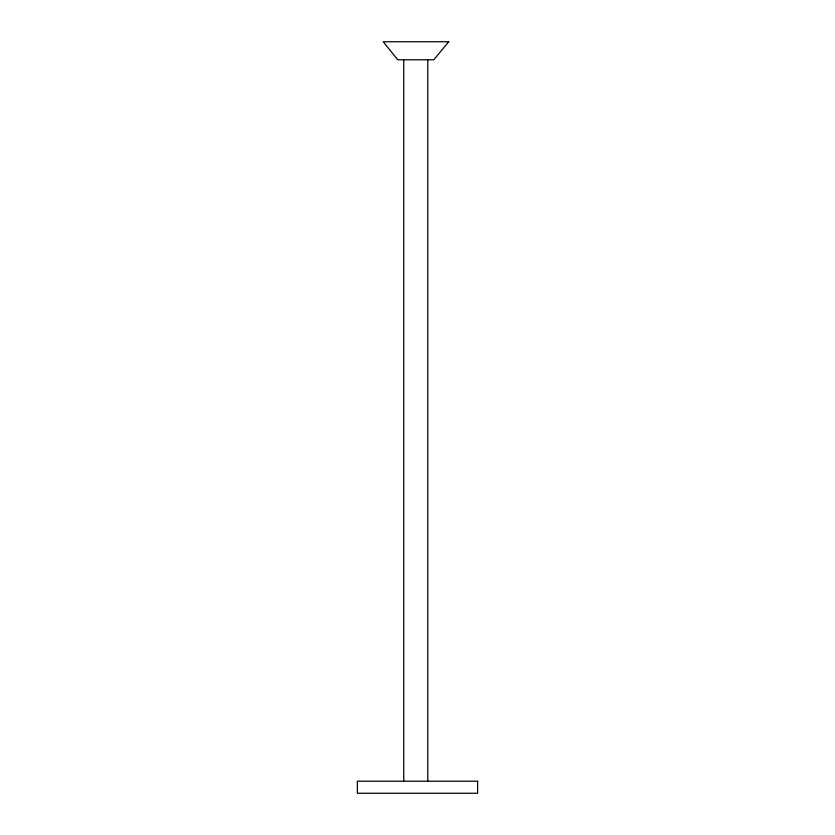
<?xml version="1.0" encoding="UTF-8"?>
<svg xmlns="http://www.w3.org/2000/svg" width="835" height="835" viewBox="0 0 835 835"><rect width="100%" height="100%" fill="white"/><g stroke="black" fill="none" stroke-linecap="round" stroke-linejoin="round"><path stroke-width="1.25" d="M427.781 59.786L427.781 781.226M403.733 59.786L403.733 781.226M448.771 41.75L433.793 59.786L397.721 59.786L383.223 41.75L448.771 41.75M477.62 781.226L357.38 781.226L357.38 793.25L477.62 793.25L477.62 781.226"/></g></svg>
